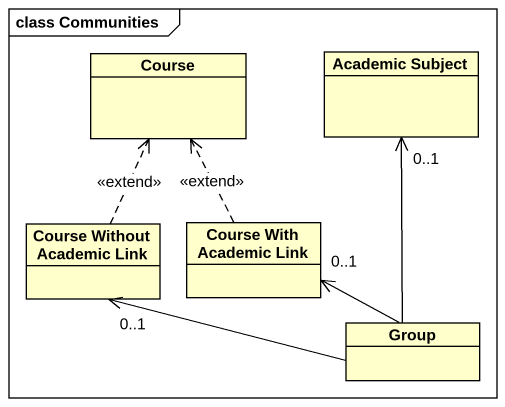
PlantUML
@startuml
mainframe class Communities
hide circle
hide empty members
class Course
class "Academic Subject" as Academic_Subject
class "Course Without Academic Link" as Course_Without_Academic_Link
class "Course With Academic Link" as Course_With_Academic_Link
class "Group" as Group_
Course_Without_Academic_Link .up.> Course : <<extend>>
Course_With_Academic_Link .up.> Course : <<extend>>
Group_ -up-> "0..1" Academic_Subject
Group_ -left-> "0..1" Course_Without_Academic_Link
Group_ -left-> "0..1" Course_With_Academic_Link
@enduml
